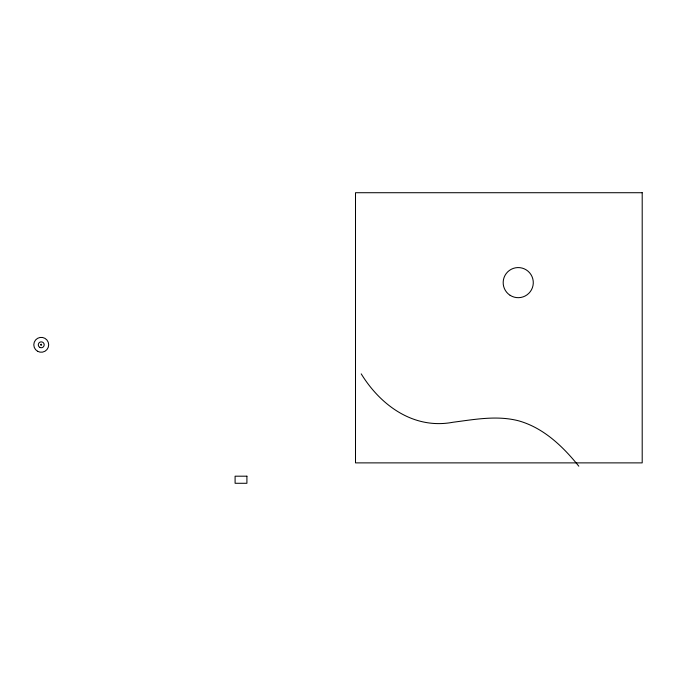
<?xml version="1.0" encoding="UTF-8"?>
<svg xmlns="http://www.w3.org/2000/svg" width="676" height="676" viewBox="0 0 676 676"><rect width="100%" height="100%" fill="white"/><g stroke="black" fill="none" stroke-linecap="round" stroke-linejoin="round"><path stroke-width="1.01" d="M578.808 466.187C563.007 446.549 543.791 428.035 518.965 420.911C497.257 415.157 474.789 419.433 452.996 422.255C414.143 429.657 380.825 405.811 361.221 373.862M40.653 344.752C41.828 346.822 42.064 342.774 40.653 344.752M642.2 192.719L355.5 192.719L355.5 462.883L642.2 462.883L642.2 192.719M246.909 476.191L235.096 476.191L235.096 483.281L246.909 483.281L246.909 476.191M37.526 351.25A7.444 7.444 0 0 0 48.689 344.802A7.444 7.444 0 0 0 37.526 338.355A7.444 7.444 0 0 0 37.526 351.25M39.766 347.363A2.958 2.958 0 0 0 44.202 344.802A2.958 2.958 0 0 0 39.766 342.242A2.958 2.958 0 0 0 39.766 347.363M510.127 295.319A15.058 15.058 0 0 0 533.271 283.295A15.058 15.058 0 0 0 511.284 269.268A15.058 15.058 0 0 0 510.127 295.319"/></g></svg>
